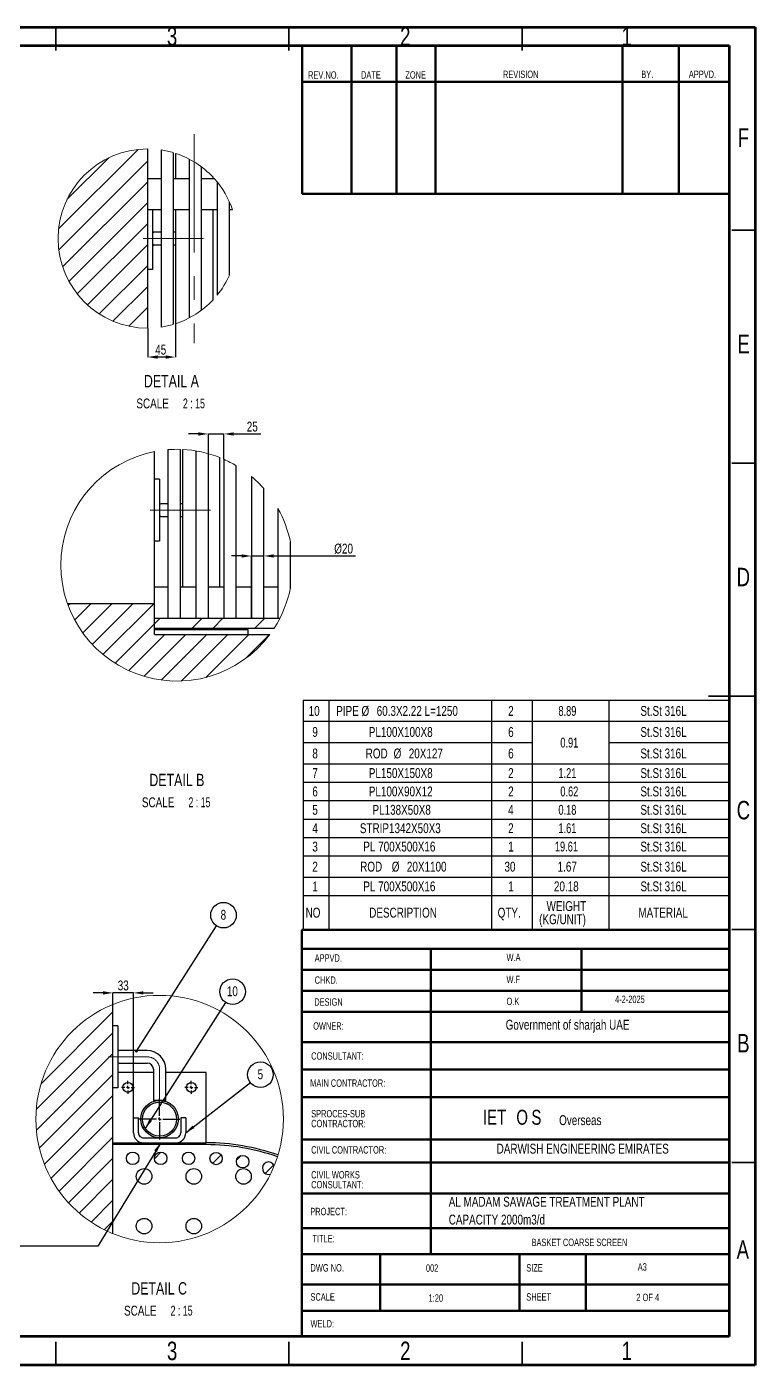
# Model space of a CAD drawing. Header units: millimetres. Extents: x 15 to 1274, y -314 to 292.
# Drawn here: x 675 to 831.3, y 3.9 to 291 of the extents above; entities that cross this region are included whole.
import ezdxf

# ---------------------------------------------------------------- set-up
doc = ezdxf.new("R2010")
doc.units = ezdxf.units.MM
doc.header["$PDSIZE"] = -1
doc.linetypes.add('CENTERX2', pattern=[20.32, 12.7, -2.54, 2.54, -2.54])
doc.layers.add('BOLD', color=7, linetype='Continuous', lineweight=25)
doc.layers.add('FORMAT', color=7, linetype='Continuous')
doc.styles.add('SLDTEXTSTYLE0', font='TXT', dxfattribs={"width": 0.75})
doc.styles.add('SLDTEXTSTYLE10', font='TXT', dxfattribs={"width": 0.7})
doc.styles.add('SLDTEXTSTYLE8', font='TXT', dxfattribs={"width": 0.666667})
doc.styles.add('SLDTEXTSTYLE9', font='TXT', dxfattribs={"width": 0.687299})
doc.dimstyles.new('SLDDIMSTYLE0', dxfattribs={"dimtxt": 0.18, "dimasz": 0.651282, "dimexe": 0, "dimexo": 0.0625, "dimgap": 0, "dimtad": 0, "dimtih": 1, "dimtoh": 1, "dimdec": 0, "dimrnd": 1e-09, "dimzin": 0, "dimdsep": 46, "dimtxsty": 'Standard', "dimblk1": 'DOT', "dimblk2": 'DOT', "dimsah": 1, "dimcen": 0.09, "dimadec": 0, "dimazin": 0, "dimtfac": 0.651282, "dimtdec": 0, "dimtofl": 0, "dimtmove": 0, "dimatfit": 3, "dimldrblk": 'DOT', "dimfxl": 1, "dimfrac": 2, "dimtolj": 1, "dimtzin": 0, "dimarcsym": 0})
doc.dimstyles.new('SLDDIMSTYLE3', dxfattribs={"dimtxt": 0.18, "dimasz": 2.116667, "dimexe": 0, "dimexo": 0.0625, "dimgap": 0, "dimtad": 0, "dimtih": 1, "dimtoh": 1, "dimdec": 0, "dimrnd": 1e-09, "dimzin": 0, "dimdsep": 46, "dimtxsty": 'Standard', "dimsah": 1, "dimcen": 0.09, "dimadec": 0, "dimazin": 0, "dimtfac": 2.116667, "dimtdec": 0, "dimtofl": 0, "dimtmove": 0, "dimatfit": 3, "dimfxl": 1, "dimfrac": 2, "dimtolj": 1, "dimtzin": 0, "dimarcsym": 0})
doc.dimstyles.new('SLDDIMSTYLE5', dxfattribs={"dimtxt": 2.116667, "dimasz": 2.116667, "dimexe": 0, "dimexo": 0.0625, "dimgap": 0.529167, "dimtad": 1, "dimdec": 0, "dimlfac": 7.5, "dimrnd": 1e-09, "dimzin": 12, "dimdsep": 46, "dimtxsty": 'SLDTEXTSTYLE0', "dimsah": 1, "dimcen": 0.09, "dimadec": 0, "dimazin": 3, "dimtfac": 1, "dimtdec": 0, "dimtmove": 0, "dimatfit": 0, "dimfxl": 1, "dimfrac": 2, "dimtolj": 1, "dimtzin": 12, "dimarcsym": 0})
pattern_1 = [(45, (583.046, 12.294), (-6.7352, 6.7352), []), (45, (587.536, 12.294), (-6.7352, 6.7352), [])]

# ---------------------------------------------------------------- blocks, each defined once
blk = doc.blocks.new('SW_NOTE_0_12')
at = {"color": 0, "linetype": 'Continuous', "lineweight": 0, "char_height": 1.5875, "attachment_point": 1, "style": 'SLDTEXTSTYLE0'}
for s, insert in [('CIVIL WORKS', (0, 2.05)), ('CONSULTANT:', (0, -0.07))]:
    blk.add_mtext(s, dxfattribs=dict(at, insert=insert))
blk = doc.blocks.new('SW_NOTE_0_13')
at = {"color": 0, "linetype": 'Continuous', "lineweight": 0, "char_height": 1.5875, "attachment_point": 1, "style": 'SLDTEXTSTYLE0'}
for s, insert in [('SPROCES-SUB', (0, 2.05)), ('CONTRACTOR:', (0, -0.07))]:
    blk.add_mtext(s, dxfattribs=dict(at, insert=insert))
blk = doc.blocks.new('SW_NOTE_0_14')
at = {"layer": 'FORMAT', "color": 0, "char_height": 2.1167, "attachment_point": 1, "style": 'SLDTEXTSTYLE0'}
for s, insert in [('AL MADAM SAWAGE TREATMENT PLANT', (0, 2.73)), ('CAPACITY 2000m3/d', (0, -1.09))]:
    blk.add_mtext(s, dxfattribs=dict(at, insert=insert))
blk = doc.blocks.new('SW_NOTE_0_15')
at = {"layer": 'FORMAT', "color": 0, "char_height": 3.2, "attachment_point": 1, "style": 'SLDTEXTSTYLE0'}
for s, insert in [('IET', (0, 4.13)), ('O', (7.16, 4.13)), ('S', (10.39, 4.13))]:
    blk.add_mtext(s, dxfattribs=dict(at, insert=insert))
blk = doc.blocks.new('SW_TABLEANNOTATION_0')
at = {"layer": 'BOLD', "color": 0}
for p, q in [((0, 0), (0, -4.56)), ((0, 0), (5.53, 0)), ((5.53, 0), (5.53, -4.56)), ((5.53, 0), (40.37, 0)), ((40.37, 0), (40.37, -4.56)), ((40.37, 0), (49.15, 0)), ((49.15, 0), (49.15, -4.56)), ((49.15, 0), (65.53, 0)), ((65.53, 0), (65.53, -4.56)), ((65.53, 0), (91.31, 0)), ((91.31, 0), (91.31, -4.56)), ((0, -4.56), (0, -9.13)), ((0, -4.56), (5.53, -4.56)), ((5.53, -4.56), (5.53, -9.13)), ((5.53, -4.56), (40.37, -4.56)), ((40.37, -4.56), (40.37, -9.13)), ((40.37, -4.56), (49.15, -4.56)), ((49.15, -4.56), (49.15, -9.13)), ((49.15, -4.56), (65.53, -4.56)), ((49.15, -4.56), (65.53, -4.56)), ((65.53, -4.56), (65.53, -9.13)), ((65.53, -4.56), (91.31, -4.56)), ((91.31, -4.56), (91.31, -9.13)), ((0, -9.13), (0, -13.69)), ((0, -9.13), (5.53, -9.13)), ((5.53, -9.13), (5.53, -13.69)), ((5.53, -9.13), (40.37, -9.13)), ((40.37, -9.13), (40.37, -13.69)), ((40.37, -9.13), (49.15, -9.13)), ((49.15, -9.13), (49.15, -13.69)), ((65.53, -9.13), (65.53, -13.69)), ((65.53, -9.13), (91.31, -9.13)), ((91.31, -9.13), (91.31, -13.69)), ((0, -13.69), (0, -17.63)), ((0, -13.69), (5.53, -13.69)), ((5.53, -13.69), (5.53, -17.63)), ((5.53, -13.69), (40.37, -13.69)), ((40.37, -13.69), (40.37, -17.63)), ((40.37, -13.69), (49.15, -13.69)), ((49.15, -13.69), (49.15, -17.63)), ((49.15, -13.69), (65.53, -13.69)), ((65.53, -13.69), (65.53, -17.63)), ((65.53, -13.69), (91.31, -13.69)), ((91.31, -13.69), (91.31, -17.63)), ((0, -17.63), (0, -21.57)), ((0, -17.63), (5.53, -17.63)), ((5.53, -17.63), (5.53, -21.57)), ((5.53, -17.63), (40.37, -17.63)), ((40.37, -17.63), (40.37, -21.57)), ((40.37, -17.63), (49.15, -17.63)), ((49.15, -17.63), (49.15, -21.57)), ((49.15, -17.63), (65.53, -17.63)), ((65.53, -17.63), (65.53, -21.57)), ((65.53, -17.63), (91.31, -17.63)), ((91.31, -17.63), (91.31, -21.57)), ((0, -21.57), (0, -25.52)), ((0, -21.57), (5.53, -21.57)), ((5.53, -21.57), (5.53, -25.52)), ((5.53, -21.57), (40.37, -21.57)), ((40.37, -21.57), (40.37, -25.52)), ((40.37, -21.57), (49.15, -21.57)), ((49.15, -21.57), (49.15, -25.52)), ((49.15, -21.57), (65.53, -21.57)), ((65.53, -21.57), (65.53, -25.52)), ((65.53, -21.57), (91.31, -21.57)), ((91.31, -21.57), (91.31, -25.52)), ((0, -25.52), (0, -29.46)), ((0, -25.52), (5.53, -25.52)), ((5.53, -25.52), (5.53, -29.46)), ((5.53, -25.52), (40.37, -25.52)), ((40.37, -25.52), (40.37, -29.46)), ((40.37, -25.52), (49.15, -25.52)), ((49.15, -25.52), (49.15, -29.46)), ((49.15, -25.52), (65.53, -25.52)), ((65.53, -25.52), (65.53, -29.46)), ((65.53, -25.52), (91.31, -25.52)), ((91.31, -25.52), (91.31, -29.46)), ((0, -29.46), (0, -33.4)), ((0, -29.46), (5.53, -29.46)), ((5.53, -29.46), (5.53, -33.4)), ((5.53, -29.46), (40.37, -29.46)), ((40.37, -29.46), (40.37, -33.4)), ((40.37, -29.46), (49.15, -29.46)), ((49.15, -29.46), (49.15, -33.4)), ((49.15, -29.46), (65.53, -29.46)), ((65.53, -29.46), (65.53, -33.4)), ((65.53, -29.46), (91.31, -29.46)), ((91.31, -29.46), (91.31, -33.4)), ((0, -33.4), (0, -38)), ((0, -33.4), (5.53, -33.4)), ((5.53, -33.4), (5.53, -38)), ((5.53, -33.4), (40.37, -33.4)), ((40.37, -33.4), (40.37, -38)), ((40.37, -33.4), (49.15, -33.4)), ((49.15, -33.4), (49.15, -38)), ((49.15, -33.4), (65.53, -33.4)), ((65.53, -33.4), (65.53, -38)), ((65.53, -33.4), (91.31, -33.4)), ((91.31, -33.4), (91.31, -38)), ((0, -38), (0, -41.94)), ((0, -38), (5.53, -38)), ((5.53, -38), (5.53, -41.94)), ((5.53, -38), (40.37, -38)), ((40.37, -38), (40.37, -41.94)), ((40.37, -38), (49.15, -38)), ((49.15, -38), (49.15, -41.94)), ((49.15, -38), (65.53, -38)), ((65.53, -38), (65.53, -41.94)), ((65.53, -38), (91.31, -38)), ((91.31, -38), (91.31, -41.94)), ((0, -41.94), (0, -49.27)), ((0, -41.94), (5.53, -41.94)), ((5.53, -41.94), (5.53, -49.27)), ((5.53, -41.94), (40.37, -41.94)), ((40.37, -41.94), (40.37, -49.27)), ((40.37, -41.94), (49.15, -41.94)), ((49.15, -41.94), (49.15, -49.27)), ((49.15, -41.94), (65.53, -41.94)), ((65.53, -41.94), (65.53, -49.27)), ((65.53, -41.94), (91.31, -41.94)), ((91.31, -41.94), (91.31, -49.27)), ((0, -49.27), (5.53, -49.27)), ((5.53, -49.27), (40.37, -49.27)), ((40.37, -49.27), (49.15, -49.27)), ((49.15, -49.27), (65.53, -49.27)), ((65.53, -49.27), (91.31, -49.27))]:
    blk.add_line(p, q, dxfattribs=at)
at = {"layer": 'BOLD', "color": 0, "attachment_point": 1}
for s, insert, char_height, style in [('10', (1.19, -1.27), 2.117, 'SLDTEXTSTYLE0'), ('PIPE', (7.11, -1.27), 2.117, 'SLDTEXTSTYLE0'), ('%%c', (12.52, -1.27), 2.117, 'SLDTEXTSTYLE0'), ('60.3X2.22 L=1250', (15.78, -1.27), 2.1167, 'SLDTEXTSTYLE0'), ('2', (43.97, -1.27), 2.12, 'SLDTEXTSTYLE0'), ('8.89', (54.75, -1.27), 2.117, 'SLDTEXTSTYLE10'), ('St.St 316L', (72.33, -1.27), 2.117, 'SLDTEXTSTYLE0'), ('9', (1.98, -5.79), 2.12, 'SLDTEXTSTYLE0'), ('PL100X100X8', (14.09, -5.79), 2.1167, 'SLDTEXTSTYLE0'), ('6', (43.97, -5.79), 2.12, 'SLDTEXTSTYLE0'), ('0.91', (55.16, -8.07), 2.117, 'SLDTEXTSTYLE10'), ('St.St 316L', (72.33, -5.79), 2.117, 'SLDTEXTSTYLE0'), ('8', (1.98, -10.4), 2.12, 'SLDTEXTSTYLE0'), ('ROD', (13.42, -10.4), 2.117, 'SLDTEXTSTYLE0'), ('%%c', (19.41, -10.4), 2.117, 'SLDTEXTSTYLE0'), ('20X127', (22.66, -10.4), 2.117, 'SLDTEXTSTYLE0'), ('6', (43.97, -10.4), 2.12, 'SLDTEXTSTYLE0'), ('St.St 316L', (72.33, -10.4), 2.117, 'SLDTEXTSTYLE0'), ('7', (1.98, -14.61), 2.12, 'SLDTEXTSTYLE0'), ('PL150X150X8', (14.09, -14.61), 2.1167, 'SLDTEXTSTYLE0'), ('2', (43.97, -14.61), 2.12, 'SLDTEXTSTYLE0'), ('1.21', (54.75, -14.61), 2.117, 'SLDTEXTSTYLE10'), ('St.St 316L', (72.33, -14.61), 2.117, 'SLDTEXTSTYLE0'), ('6', (1.98, -18.55), 2.12, 'SLDTEXTSTYLE0'), ('PL100X90X12', (14.09, -18.55), 2.1167, 'SLDTEXTSTYLE0'), ('2', (43.97, -18.55), 2.12, 'SLDTEXTSTYLE0'), ('0.62', (55.16, -18.55), 2.117, 'SLDTEXTSTYLE10'), ('St.St 316L', (72.33, -18.55), 2.117, 'SLDTEXTSTYLE0'), ('5', (1.98, -22.49), 2.12, 'SLDTEXTSTYLE0'), ('PL138X50X8', (14.88, -22.49), 2.117, 'SLDTEXTSTYLE0'), ('4', (43.97, -22.49), 2.12, 'SLDTEXTSTYLE0'), ('0.18', (54.75, -22.49), 2.117, 'SLDTEXTSTYLE10'), ('St.St 316L', (72.33, -22.49), 2.117, 'SLDTEXTSTYLE0'), ('4', (1.98, -26.43), 2.12, 'SLDTEXTSTYLE0'), ('STRIP1342X50X3', (12.17, -26.43), 2.1167, 'SLDTEXTSTYLE0'), ('2', (43.97, -26.43), 2.12, 'SLDTEXTSTYLE0'), ('1.61', (54.75, -26.43), 2.117, 'SLDTEXTSTYLE10'), ('St.St 316L', (72.33, -26.43), 2.117, 'SLDTEXTSTYLE0'), ('3', (1.98, -30.37), 2.12, 'SLDTEXTSTYLE0'), ('PL 700X500X16', (12.91, -30.37), 2.1167, 'SLDTEXTSTYLE0'), ('1', (43.97, -30.37), 2.12, 'SLDTEXTSTYLE0'), ('19.61', (53.99, -30.37), 2.117, 'SLDTEXTSTYLE10'), ('St.St 316L', (72.33, -30.37), 2.117, 'SLDTEXTSTYLE0'), ('2', (1.98, -34.68), 2.12, 'SLDTEXTSTYLE0'), ('ROD', (12.24, -34.68), 2.117, 'SLDTEXTSTYLE0'), ('%%c', (19.01, -34.68), 2.117, 'SLDTEXTSTYLE0'), ('20X1100', (22.26, -34.68), 2.117, 'SLDTEXTSTYLE0'), ('30', (43.18, -34.68), 2.117, 'SLDTEXTSTYLE0'), ('1.67', (54.58, -34.68), 2.117, 'SLDTEXTSTYLE0'), ('St.St 316L', (72.33, -34.68), 2.117, 'SLDTEXTSTYLE0'), ('1', (1.98, -38.91), 2.12, 'SLDTEXTSTYLE0'), ('PL 700X500X16', (12.91, -38.91), 2.1167, 'SLDTEXTSTYLE0'), ('1', (43.97, -38.91), 2.12, 'SLDTEXTSTYLE0'), ('20.18', (53.79, -38.91), 2.117, 'SLDTEXTSTYLE0'), ('St.St 316L', (72.33, -38.91), 2.117, 'SLDTEXTSTYLE0'), ('NO', (0.53, -44.55), 2.117, 'SLDTEXTSTYLE0'), ('DESCRIPTION', (14.18, -44.55), 2.1167, 'SLDTEXTSTYLE0'), ('QTY.', (41.72, -44.55), 2.117, 'SLDTEXTSTYLE0'), ('(KG/UNIT)', (50.62, -45.96), 2.117, 'SLDTEXTSTYLE0'), ('WEIGHT', (52.2, -43.14), 2.117, 'SLDTEXTSTYLE0'), ('MATERIAL', (71.9, -44.55), 2.117, 'SLDTEXTSTYLE0')]:
    blk.add_mtext(s, dxfattribs=dict(at, insert=insert, char_height=char_height, style=style))
blk = doc.blocks.new('SW_HATCH_0')
at = {"color": 0, "linetype": 'Continuous', "lineweight": 18}
for p, q in [((-48.09, 19.26), (-32.66, 34.69)), ((-49.12, 13.74), (-32.66, 30.2)), ((-41.99, 29.85), (-40.85, 31)), ((-49.09, 9.28), (-32.66, 25.71)), ((-48.46, 5.42), (-32.66, 21.22)), ((-47.38, 2.01), (-32.66, 16.73)), ((-21, 14.92), (-20.73, 15.19)), ((-45.96, -1.05), (-32.66, 12.24)), ((-26.19, 9.73), (-25.92, 10.01)), ((-44.22, -3.81), (-32.66, 7.75)), ((-42.21, -6.29), (-32.66, 3.26)), ((-23.78, 3.17), (-22.37, 4.58)), ((-11.34, 2.13), (-9.48, 3.99)), ((-6.15, 2.83), (-5.15, 3.83)), ((0, 0), (1.84, 1.84)), ((-39.92, -8.49), (-32.66, -1.23)), ((-37.37, -10.43), (-32.66, -5.72)), ((-34.53, -12.08), (-32.66, -10.21))]:
    blk.add_line(p, q, dxfattribs=at)
blk = doc.blocks.new('*D238')
at = {"layer": 'BOLD', "color": 0, "lineweight": -2}
for p, q in [((691.41, 83.8), (689.29, 83.8)), ((693.53, 81.38), (693.53, 83.8)), ((697.93, 83.8), (693.53, 83.8)), ((697.93, 57.04), (697.93, 83.8)), ((700.04, 83.8), (702.16, 83.8))]:
    blk.add_line(p, q, dxfattribs=at)
at = {"layer": 'BOLD', "color": 0}
for points in [[(691.41, 84.15), (691.41, 83.45), (693.53, 83.8)], [(700.04, 84.15), (700.04, 83.45), (697.93, 83.8)]]:
    blk.add_solid(points, dxfattribs=at)
at = {"layer": 'Defpoints', "color": 0}
for p in [(693.53, 83.8), (693.53, 81.31), (697.93, 56.98)]:
    blk.add_point(p, dxfattribs=at)
at = {"layer": 'BOLD', "color": 0, "insert": (695.73, 86.45), "char_height": 2.117, "attachment_point": 2, "style": 'SLDTEXTSTYLE0'}
blk.add_mtext('\\A1;33', dxfattribs=at)
blk = doc.blocks.new('SW_NOTE_0_31')
at = {"layer": 'BOLD', "color": 0, "attachment_point": 2}
for s, insert, char_height, style in [('DETAIL C', (7.23, 3.41), 2.646, 'SLDTEXTSTYLE0'), ('SCALE', (3.19, -1.64), 2.117, 'SLDTEXTSTYLE0'), ('2 : 15', (12.05, -1.64), 2.117, 'SLDTEXTSTYLE8')]:
    blk.add_mtext(s, dxfattribs=dict(at, insert=insert, char_height=char_height, style=style))
blk = doc.blocks.new('SW_NOTE_0_32')
at = {"layer": 'BOLD', "color": 0}
blk.add_circle((1.48, 2.31), 2.74, dxfattribs=at)
at = {"layer": 'BOLD', "color": 0, "insert": (1.43, 3.46), "char_height": 2.117, "attachment_point": 2, "style": 'SLDTEXTSTYLE0'}
blk.add_mtext('10', dxfattribs=at)
blk = doc.blocks.new('SW_NOTE_0_33')
at = {"layer": 'BOLD', "color": 0}
blk.add_circle((2.16, 1.69), 2.74, dxfattribs=at)
at = {"layer": 'BOLD', "color": 0, "insert": (2.14, 2.83), "char_height": 2.12, "attachment_point": 2, "style": 'SLDTEXTSTYLE0'}
blk.add_mtext('5', dxfattribs=at)
blk = doc.blocks.new('SW_NOTE_0_34')
at = {"layer": 'BOLD', "color": 0}
blk.add_circle((1.48, 2.31), 2.74, dxfattribs=at)
at = {"layer": 'BOLD', "color": 0, "insert": (1.46, 3.45), "char_height": 2.12, "attachment_point": 2, "style": 'SLDTEXTSTYLE0'}
blk.add_mtext('8', dxfattribs=at)
blk = doc.blocks.new('_Dot')
at = {"color": 0, "linetype": 'ByBlock', "lineweight": -2}
blk.add_line((-0.5, 0), (-1, 0), dxfattribs=at)
at = {"color": 0, "linetype": 'ByBlock', "const_width": 0.5}
blk.add_lwpolyline([(-0.25, 0, 1), (0.25, 0, 1)], format="xyb", close=True, dxfattribs=at)
blk = doc.blocks.new('SW_CENTERMARKSYMBOL_11')
at = {"layer": 'BOLD', "color": 0}
for p, q in [((0, 0.67), (0, 4.35)), ((-0.67, 0), (-4.35, 0)), ((0, 0), (-0.33, 0)), ((0, 0), (0, 0.33)), ((0, 0), (0, -0.33)), ((0, 0), (0.33, 0)), ((0.67, 0), (4.35, 0)), ((0, -0.67), (0, -4.35))]:
    blk.add_line(p, q, dxfattribs=at)
blk = doc.blocks.new('SW_CENTERMARKSYMBOL_12')
at = {"layer": 'BOLD', "color": 0}
for p, q in [((-0.67, 0), (-1.4, 0)), ((0, 0), (-0.33, 0)), ((0, 0.67), (0, 1.4)), ((0, 0), (0, 0.33)), ((0, 0), (0, -0.33)), ((0, 0), (0.33, 0)), ((0.67, 0), (1.4, 0)), ((0, -0.67), (0, -1.4))]:
    blk.add_line(p, q, dxfattribs=at)
blk = doc.blocks.new('SW_CENTERMARKSYMBOL_13')
at = {"layer": 'BOLD', "color": 0}
for p, q in [((-0.67, 0), (-1.4, 0)), ((0, 0), (-0.33, 0)), ((0, 0.67), (0, 1.4)), ((0, 0), (0, 0.33)), ((0, 0), (0, -0.33)), ((0, 0), (0.33, 0)), ((0.67, 0), (1.4, 0)), ((0, -0.67), (0, -1.4))]:
    blk.add_line(p, q, dxfattribs=at)
blk = doc.blocks.new('SW_WELDSYMBOL_0')
at = {"layer": 'BOLD', "color": 0}
for p in [(-28.74, 3.34), (-28.74, -3.34), (0, 0)]:
    blk.add_line(p, (-25.4, 0), dxfattribs=at)
at = {"layer": 'BOLD', "color": 0, "insert": (-33.89, 1.05), "char_height": 2.117, "attachment_point": 1, "style": 'SLDTEXTSTYLE0'}
blk.add_mtext('AW', dxfattribs=at)
blk = doc.blocks.new('SW_HATCH_1')
at = {"color": 0, "linetype": 'Continuous', "lineweight": 18}
for p, q in [((-26.57, 4.86), (-26.1, 5.33)), ((-25.17, 1.77), (-21.61, 5.33)), ((-23.45, -1), (-17.12, 5.33)), ((-21.42, -3.46), (-12.63, 5.33)), ((-19.11, -5.64), (-8.14, 5.33)), ((-16.5, -7.52), (-8.06, 0.92)), ((-8.06, 0.92), (-6.85, 2.13)), ((0, 0), (2.13, 2.13)), ((4.49, 0), (6.62, 2.13)), ((13.47, 0), (15.6, 2.13)), ((-13.58, -9.09), (-5.82, -1.33)), ((-10.31, -10.31), (-1.33, -1.33)), ((-6.62, -11.11), (3.16, -1.33)), ((-2.33, -11.32), (7.65, -1.33)), ((2.92, -10.55), (12.14, -1.33)), ((11.47, -6.49), (16.63, -1.33))]:
    blk.add_line(p, q, dxfattribs=at)
blk = doc.blocks.new('*D239')
at = {"layer": 'BOLD', "color": 0, "lineweight": -2}
for p, q in [((711.86, 203.7), (709.75, 203.7)), ((713.98, 199.53), (713.98, 203.7)), ((713.98, 203.7), (717.31, 203.7)), ((717.31, 198.32), (717.31, 203.7)), ((719.43, 203.7), (725.25, 203.7))]:
    blk.add_line(p, q, dxfattribs=at)
at = {"layer": 'BOLD', "color": 0}
for points in [[(711.86, 204.05), (711.86, 203.34), (713.98, 203.7)], [(719.43, 204.05), (719.43, 203.34), (717.31, 203.7)]]:
    blk.add_solid(points, dxfattribs=at)
at = {"layer": 'Defpoints', "color": 0}
for p in [(717.31, 203.7), (713.98, 199.47), (717.31, 198.26)]:
    blk.add_point(p, dxfattribs=at)
at = {"layer": 'BOLD', "color": 0, "insert": (723.4, 206.34), "char_height": 2.117, "attachment_point": 2, "style": 'SLDTEXTSTYLE0'}
blk.add_mtext('\\A1;25', dxfattribs=at)
blk = doc.blocks.new('*D240')
at = {"layer": 'BOLD', "color": 0, "lineweight": -2}
for p, q in [((721.1, 177.52), (718.98, 177.52)), ((723.21, 164.22), (723.21, 177.52)), ((723.21, 177.52), (725.88, 177.52)), ((725.88, 164.22), (725.88, 177.52)), ((728, 177.52), (745.51, 177.52))]:
    blk.add_line(p, q, dxfattribs=at)
at = {"layer": 'BOLD', "color": 0}
for points in [[(721.1, 177.88), (721.1, 177.17), (723.21, 177.52)], [(728, 177.88), (728, 177.17), (725.88, 177.52)]]:
    blk.add_solid(points, dxfattribs=at)
at = {"layer": 'Defpoints', "color": 0}
for p in [(723.21, 177.52), (723.21, 164.15), (725.88, 164.15)]:
    blk.add_point(p, dxfattribs=at)
at = {"layer": 'BOLD', "color": 0, "insert": (742.99, 180.17), "char_height": 2.117, "attachment_point": 2, "style": 'SLDTEXTSTYLE0'}
blk.add_mtext('\\A1;%%c20', dxfattribs=at)
blk = doc.blocks.new('SW_NOTE_0_35')
at = {"layer": 'BOLD', "color": 0, "attachment_point": 2}
for s, insert, char_height, style in [('DETAIL B', (6.86, 3.41), 2.646, 'SLDTEXTSTYLE0'), ('SCALE', (2.84, -1.64), 2.117, 'SLDTEXTSTYLE0'), ('2 : 15', (11.7, -1.64), 2.117, 'SLDTEXTSTYLE8')]:
    blk.add_mtext(s, dxfattribs=dict(at, insert=insert, char_height=char_height, style=style))
blk = doc.blocks.new('SW_HATCH_2')
at = {"color": 0, "linetype": 'Continuous', "lineweight": 18}
for p, q in [((-1.8, -6.29), (15.25, 10.76)), ((0, 0), (8.96, 8.96)), ((-1.76, -10.74), (17.31, 8.33)), ((-0.93, -14.4), (17.31, 3.84)), ((0.43, -17.53), (17.31, -0.65)), ((2.21, -20.24), (17.31, -5.14)), ((4.37, -22.57), (17.31, -9.63)), ((6.91, -24.52), (17.31, -14.12)), ((9.86, -26.07), (17.31, -18.61)), ((13.27, -27.14), (17.31, -23.1))]:
    blk.add_line(p, q, dxfattribs=at)
blk = doc.blocks.new('*D241')
at = {"layer": 'BOLD', "color": 0, "lineweight": -2}
for p, q in [((706.95, 227.29), (706.95, 220.2)), ((700.97, 226.33), (700.97, 220.2)), ((704.83, 220.2), (703.09, 220.2))]:
    blk.add_line(p, q, dxfattribs=at)
at = {"layer": 'BOLD', "color": 0}
for points in [[(703.09, 220.55), (703.09, 219.84), (700.97, 220.2)], [(704.83, 220.55), (704.83, 219.84), (706.95, 220.2)]]:
    blk.add_solid(points, dxfattribs=at)
at = {"layer": 'Defpoints', "color": 0}
for p in [(706.95, 227.35), (700.97, 226.4), (700.97, 220.2)]:
    blk.add_point(p, dxfattribs=at)
at = {"layer": 'BOLD', "color": 0, "insert": (703.77, 222.84), "char_height": 2.117, "attachment_point": 2, "style": 'SLDTEXTSTYLE0'}
blk.add_mtext('\\A1;45', dxfattribs=at)
blk = doc.blocks.new('SW_NOTE_0_36')
at = {"layer": 'BOLD', "color": 0, "attachment_point": 2}
for s, insert, char_height, style in [('DETAIL A', (7.15, 3.41), 2.646, 'SLDTEXTSTYLE0'), ('SCALE', (3.12, -1.64), 2.117, 'SLDTEXTSTYLE0'), ('2 : 15', (11.98, -1.64), 2.117, 'SLDTEXTSTYLE8')]:
    blk.add_mtext(s, dxfattribs=dict(at, insert=insert, char_height=char_height, style=style))

msp = doc.modelspace()

# ---------------------------------------------------------------- hatches: boundary and pattern name
at = {"linetype": 'Continuous', "lineweight": 18}
h = msp.add_hatch(dxfattribs=at)
h.set_pattern_fill('ANSI32', style=0)
h.set_pattern_definition(pattern_1)
h.paths.add_polyline_path([(815.451, 249.25), (815.451, 251.75), (815.301, 251.75), (815.301, 249.25)], flags=0)
h = msp.add_hatch(dxfattribs=at)
h.set_pattern_fill('ANSI32', style=0)
h.set_pattern_definition(pattern_1)
edge = h.paths.add_edge_path(flags=0)
edge.add_arc((792.033, 97.291), 0.5, 0, 360)
h = msp.add_hatch(dxfattribs=at)
h.set_pattern_fill('ANSI32', style=0)
h.set_pattern_definition(pattern_1)
edge = h.paths.add_edge_path(flags=0)
edge.add_arc((796.533, 97.291), 0.5, 0, 360)
h = msp.add_hatch(dxfattribs=at)
h.set_pattern_fill('ANSI32', style=0)
h.set_pattern_definition(pattern_1)
edge = h.paths.add_edge_path(flags=0)
edge.add_arc((798.746, 97.272), 0.5, 0, 360)
h = msp.add_hatch(dxfattribs=at)
h.set_pattern_fill('ANSI32', style=0)
h.set_pattern_definition(pattern_1)
edge = h.paths.add_edge_path(flags=0)
edge.add_arc((800.881, 97.025), 0.5, 0, 360)
h = msp.add_hatch(dxfattribs=at)
h.set_pattern_fill('ANSI32', style=0)
h.set_pattern_definition(pattern_1)
edge = h.paths.add_edge_path(flags=0)
edge.add_arc((802.964, 96.499), 0.5, 0, 360)
h = msp.add_hatch(dxfattribs=at)
h.set_pattern_fill('ANSI32', style=0)
h.set_pattern_definition(pattern_1)
edge = h.paths.add_edge_path(flags=0)
edge.add_arc((806.834, 94.649), 0.5, 0, 360)
h = msp.add_hatch(dxfattribs=at)
h.set_pattern_fill('ANSI32', style=0)
h.set_pattern_definition(pattern_1)
edge = h.paths.add_edge_path(flags=0)
edge.add_arc((808.552, 93.357), 0.5, 0, 360)
h = msp.add_hatch(dxfattribs=at)
h.set_pattern_fill('ANSI32', style=0)
h.set_pattern_definition(pattern_1)
edge = h.paths.add_edge_path(flags=0)
edge.add_arc((811.405, 90.155), 0.5, 0, 360)
h = msp.add_hatch(dxfattribs=at)
h.set_pattern_fill('ANSI32', style=0)
h.set_pattern_definition(pattern_1)
edge = h.paths.add_edge_path(flags=0)
edge.add_arc((812.49, 88.3), 0.5, 0, 360)
h = msp.add_hatch(dxfattribs=at)
h.set_pattern_fill('ANSI32', style=0)
h.set_pattern_definition(pattern_1)
edge = h.paths.add_edge_path(flags=0)
edge.add_arc((813.32, 86.317), 0.5, 0, 360)
h = msp.add_hatch(dxfattribs=at)
h.set_pattern_fill('ANSI32', style=0)
h.set_pattern_definition(pattern_1)
edge = h.paths.add_edge_path(flags=0)
edge.add_arc((813.882, 84.243), 0.5, 0, 360)
h = msp.add_hatch(dxfattribs=at)
h.set_pattern_fill('ANSI32', style=0)
h.set_pattern_definition(pattern_1)
edge = h.paths.add_edge_path(flags=0)
edge.add_arc((814.165, 79.963), 0.5, 0, 360)
h = msp.add_hatch(dxfattribs=at)
h.set_pattern_fill('ANSI32', style=0)
h.set_pattern_definition(pattern_1)
edge = h.paths.add_edge_path(flags=0)
edge.add_arc((813.881, 77.833), 0.5, 0, 360)
h = msp.add_hatch(dxfattribs=at)
h.set_pattern_fill('ANSI32', style=0)
h.set_pattern_definition(pattern_1)
edge = h.paths.add_edge_path(flags=0)
edge.add_arc((811.401, 71.922), 0.5, 0, 360)
h = msp.add_hatch(dxfattribs=at)
h.set_pattern_fill('ANSI32', style=0)
h.set_pattern_definition(pattern_1)
edge = h.paths.add_edge_path(flags=0)
edge.add_arc((812.487, 73.777), 0.5, 0, 360)
h = msp.add_hatch(dxfattribs=at)
h.set_pattern_fill('ANSI32', style=0)
h.set_pattern_definition(pattern_1)
edge = h.paths.add_edge_path(flags=0)
edge.add_arc((808.547, 68.721), 0.5, 0, 360)
h = msp.add_hatch(dxfattribs=at)
h.set_pattern_fill('ANSI32', style=0)
h.set_pattern_definition(pattern_1)
edge = h.paths.add_edge_path(flags=0)
edge.add_arc((810.08, 70.227), 0.5, 0, 360)
h = msp.add_hatch(dxfattribs=at)
h.set_pattern_fill('ANSI32', style=0)
h.set_pattern_definition(pattern_1)
edge = h.paths.add_edge_path(flags=0)
edge.add_arc((804.954, 66.378), 0.5, 0, 360)
h = msp.add_hatch(dxfattribs=at)
h.set_pattern_fill('ANSI32', style=0)
h.set_pattern_definition(pattern_1)
edge = h.paths.add_edge_path(flags=0)
edge.add_arc((806.828, 67.431), 0.5, 0, 360)
h = msp.add_hatch(dxfattribs=at)
h.set_pattern_fill('ANSI32', style=0)
h.set_pattern_definition(pattern_1)
edge = h.paths.add_edge_path(flags=0)
edge.add_arc((792.026, 64.791), 0.5, 0, 360)
h = msp.add_hatch(dxfattribs=at)
h.set_pattern_fill('ANSI32', style=0)
h.set_pattern_definition(pattern_1)
edge = h.paths.add_edge_path(flags=0)
edge.add_arc((794.276, 64.791), 0.5, 0, 360)
h = msp.add_hatch(dxfattribs=at)
h.set_pattern_fill('ANSI32', style=0)
h.set_pattern_definition(pattern_1)
edge = h.paths.add_edge_path(flags=0)
edge.add_arc((798.739, 64.81), 0.5, 0, 360)
h = msp.add_hatch(dxfattribs=at)
h.set_pattern_fill('ANSI32', style=0)
h.set_pattern_definition(pattern_1)
edge = h.paths.add_edge_path(flags=0)
edge.add_arc((800.874, 65.056), 0.5, 0, 360)
at = {"layer": 'BOLD', "linetype": 'Continuous', "lineweight": 18}
h = msp.add_hatch(dxfattribs=at)
h.set_pattern_fill('ANSI32', color=256, style=0)
h.set_pattern_definition(pattern_1)
h.paths.add_polyline_path([(815.451, 231.25), (815.451, 233.75), (815.301, 233.75), (815.301, 231.25)], flags=0)

# ---------------------------------------------------------------- linework, layer by layer
at = {"color": 7, "linetype": 'Continuous', "lineweight": 70}
for p, q in [((431.253, 290.926), (831.253, 290.926)), ((831.253, 290.926), (831.253, 3.926)), ((436.253, 287.06), (825.656, 287.06)), ((825.656, 287.06), (825.656, 10.06)), ((825.656, 10.06), (436.253, 10.06)), ((831.253, 3.926), (431.253, 3.926))]:
    msp.add_line(p, q, dxfattribs=at)
at = {"color": 7, "linetype": 'Continuous', "lineweight": 35}
for p, q in [((681.253, 285.926), (681.253, 290.926)), ((731.253, 285.926), (731.253, 290.926)), ((781.253, 285.926), (781.253, 290.926)), ((826.253, 247.426), (831.253, 247.426)), ((826.253, 197.426), (831.253, 197.426)), ((831.254, 147.426), (821.252, 147.426)), ((826.253, 147.426), (831.253, 147.426)), ((826.253, 97.426), (831.253, 97.426)), ((826.253, 47.426), (831.253, 47.426)), ((681.253, 8.926), (681.253, 3.926)), ((731.253, 8.926), (731.253, 3.926)), ((781.253, 8.926), (781.253, 3.926))]:
    msp.add_line(p, q, dxfattribs=at)
at = {"color": 7, "linetype": 'Continuous', "lineweight": 50}
for p, q in [((734.096, 287.06), (734.096, 255.237)), ((744.672, 287.06), (744.672, 255.373)), ((754.332, 287.06), (754.332, 255.237)), ((762.689, 287.06), (762.689, 255.237)), ((802.806, 287.06), (802.806, 255.237)), ((814.842, 287.06), (814.842, 255.237)), ((825.656, 279.244), (734.096, 279.244)), ((825.656, 255.237), (734.096, 255.237)), ((825.656, 97.302), (734.058, 97.302)), ((734.058, 97.302), (734.058, 84.251)), ((825.656, 93.251), (734.058, 93.251)), ((761.701, 88.751), (761.701, 93.251)), ((793.992, 79.751), (793.992, 93.251)), ((825.656, 88.751), (734.058, 88.751)), ((761.701, 84.251), (761.701, 88.751)), ((734.058, 84.251), (734.058, 10.06)), ((825.656, 84.251), (734.058, 84.251)), ((761.701, 79.751), (761.701, 84.251)), ((825.656, 79.751), (734.058, 79.751)), ((761.701, 27.751), (761.701, 79.751)), ((825.656, 73.251), (734.058, 73.251)), ((825.656, 67.377), (734.058, 67.377)), ((825.656, 61.434), (734.058, 61.434)), ((825.656, 52.357), (734.058, 52.357)), ((825.656, 47.426), (734.058, 47.426)), ((825.656, 40.751), (734.058, 40.751)), ((825.656, 33.293), (734.058, 33.293)), ((734.058, 27.751), (825.656, 27.751)), ((750.811, 15.56), (750.811, 27.751)), ((780.693, 15.56), (780.693, 27.751)), ((794.964, 15.56), (794.964, 27.751)), ((734.058, 21.223), (825.656, 21.223)), ((734.058, 15.56), (825.656, 15.56))]:
    msp.add_line(p, q, dxfattribs=at)
at = {"color": 7, "linetype": 'Continuous', "lineweight": 25}
for p, q in [((700.969, 226.397), (700.969, 264.834)), ((703.854, 264.617), (703.854, 226.615)), ((706.521, 227.217), (706.521, 264.015)), ((706.949, 263.88), (706.949, 258.416)), ((709.854, 262.657), (709.854, 228.575)), ((703.854, 258.416), (700.969, 258.416)), ((709.854, 258.416), (706.521, 258.416)), ((712.521, 230.257), (712.521, 260.975)), ((715.305, 258.416), (712.521, 258.416)), ((714.989, 258.416), (714.989, 258.761)), ((715.854, 257.772), (715.854, 233.46)), ((718.521, 237.788), (718.521, 253.443)), ((703.854, 251.749), (700.969, 251.749)), ((702.036, 251.749), (702.036, 238.949)), ((709.854, 251.749), (706.521, 251.749)), ((706.949, 251.749), (706.949, 227.351)), ((715.854, 251.749), (712.521, 251.749)), ((714.989, 232.471), (714.989, 251.749)), ((719.182, 251.749), (718.521, 251.749)), ((703.854, 246.949), (702.302, 246.949)), ((706.949, 246.949), (706.521, 246.949)), ((702.302, 244.283), (703.854, 244.283)), ((706.521, 244.283), (706.949, 244.283)), ((702.036, 238.949), (700.969, 238.949)), ((702.427, 167.353), (702.427, 199.937)), ((705.313, 200.33), (705.313, 164.153)), ((707.98, 164.153), (707.98, 200.391)), ((708.407, 200.375), (708.407, 170.819)), ((711.313, 200.064), (711.313, 164.153)), ((713.98, 164.153), (713.98, 199.466)), ((716.447, 170.819), (716.447, 198.627)), ((717.313, 198.262), (717.313, 164.153)), ((719.98, 164.153), (719.98, 196.878)), ((703.494, 194.019), (702.427, 194.019)), ((703.494, 194.019), (703.494, 180.686)), ((723.214, 194.574), (723.214, 164.153)), ((725.881, 164.153), (725.881, 191.967)), ((705.313, 188.686), (703.761, 188.686)), ((708.407, 188.686), (707.98, 188.686)), ((728.908, 187.693), (728.908, 164.153)), ((703.761, 186.019), (705.313, 186.019)), ((707.98, 186.019), (708.407, 186.019)), ((703.494, 180.686), (702.427, 180.686)), ((731.574, 170.564), (731.574, 180.525)), ((705.313, 170.819), (702.427, 170.819)), ((711.313, 170.819), (707.98, 170.819)), ((717.313, 170.819), (713.98, 170.819)), ((722.427, 170.819), (719.98, 170.819)), ((723.214, 170.819), (722.427, 170.819)), ((728.908, 170.819), (725.881, 170.819)), ((731.625, 170.819), (731.574, 170.819)), ((683.75, 167.353), (702.427, 167.353)), ((702.427, 160.686), (702.427, 167.353)), ((702.427, 164.153), (729.314, 164.153)), ((702.427, 162.019), (702.427, 164.153)), ((702.427, 162.019), (728.077, 162.019)), ((702.427, 161.753), (722.427, 161.753)), ((708.407, 162.019), (708.407, 161.753)), ((716.447, 161.753), (716.447, 162.019)), ((722.427, 161.753), (722.427, 160.686)), ((702.427, 160.686), (727.149, 160.686)), ((693.526, 32.147), (693.526, 81.313)), ((694.593, 76.75), (693.526, 76.75)), ((694.593, 76.75), (694.593, 63.416)), ((700.859, 71.416), (694.859, 71.416)), ((702.193, 66.73), (694.593, 66.73)), ((694.859, 68.75), (700.859, 68.75)), ((702.193, 67.416), (702.193, 60.75)), ((704.859, 60.75), (704.859, 67.416)), ((713.526, 66.73), (704.859, 66.73)), ((713.526, 51.643), (713.526, 66.73)), ((694.593, 63.416), (693.526, 63.416)), ((704.859, 60.75), (702.193, 60.75)), ((697.926, 56.976), (698.993, 56.976)), ((697.926, 53.776), (697.926, 56.976)), ((698.993, 53.776), (698.993, 56.976)), ((709.126, 56.976), (708.059, 56.976)), ((708.059, 56.976), (708.059, 53.776)), ((709.126, 56.976), (709.126, 53.776)), ((700.059, 52.71), (706.993, 52.71)), ((693.526, 51.643), (713.526, 51.643)), ((713.526, 51.243), (693.526, 51.243))]:
    msp.add_line(p, q, dxfattribs=at)
at = {"color": 7, "linetype": 'Continuous', "lineweight": 18}
msp.add_circle((703.526, 56.73), 26.539, dxfattribs=at)
at = {"color": 7, "linetype": 'Continuous', "lineweight": 25}
for centre, radius in [((696.726, 63.53), 1.067), ((710.326, 63.53), 1.067), ((703.526, 56.73), 4.02), ((703.526, 56.73), 3.651), ((697.745, 48.31), 1.333), ((703.745, 48.31), 1.333), ((709.745, 48.31), 1.333), ((715.646, 48.258), 1.333), ((721.339, 47.599), 1.333), ((700.193, 44.43), 1.667), ((710.859, 44.43), 1.667), ((721.526, 44.43), 1.667), ((700.193, 33.763), 1.667), ((710.859, 33.763), 1.667)]:
    msp.add_circle(centre, radius, dxfattribs=at)
at = {"color": 7, "linetype": 'Continuous', "lineweight": 18}
for centre, radius, start, end in [((700.969, 245.616), 19.218, 90, 270), ((700.969, 245.618), 19.217, 73.2076, 81.36514), ((700.969, 245.616), 19.218, 43.15497, 71.87093), ((700.969, 245.616), 19.219, 18.61078, 41.761), ((700.969, 245.616), 19.219, 320.76368, 335.96517), ((700.969, 245.616), 19.219, 288.12911, 316.84492), ((700.969, 245.616), 19.218, 278.63516, 286.79211), ((707.22, 175.545), 24.858, 101.11572, 323.29182), ((707.22, 175.546), 24.857, 88.24847, 94.39973), ((707.22, 175.545), 24.858, 68.21004, 87.26181), ((707.22, 175.544), 24.859, 59.11624, 66.04453), ((707.22, 175.545), 24.858, 41.34964, 49.9529), ((707.22, 175.545), 24.858, 11.55763, 29.25549), ((707.22, 175.545), 24.858, 327.03664, 349.04163)]:
    msp.add_arc(centre, radius, start, end, dxfattribs=at)
at = {"color": 7, "linetype": 'Continuous', "lineweight": 25}
for centre, radius, start, end in [((702.302, 247.216), 0.267, 179.99836, 269.99994), ((702.302, 244.016), 0.267, 90.00006, 179.99994), ((703.761, 188.953), 0.267, 180.00006, 269.99994), ((703.761, 185.753), 0.267, 90.00006, 180.00335), ((694.859, 71.683), 0.267, 180, 270.00032), ((700.859, 67.416), 4, 0, 89.99999), ((694.859, 68.483), 0.267, 90.00041, 179.9997), ((700.859, 67.416), 1.333, 0.00008, 89.99989), ((700.059, 53.776), 2.133, 180, 270.00002), ((700.059, 53.776), 1.067, 179.99998, 270.00006), ((706.993, 53.776), 1.067, 269.99995, 359.99999), ((706.993, 53.776), 2.133, 270, 359.99997), ((713.541, 5.166), 46.477, 70.67462, 90.01854), ((713.55, 5.22), 46.023, 70.64455, 90.02928), ((726.893, 46.197), 1.33, 23.73336, 287.74103)]:
    msp.add_arc(centre, radius, start, end, dxfattribs=at)
at = {"layer": 'BOLD', "linetype": 'CENTERX2', "lineweight": 18, "ltscale": 2}
for p, q in [((710.969, 268.039), (710.969, 223.193)), ((700.036, 245.616), (708.302, 245.616)), ((712.969, 245.616), (708.302, 245.616)), ((701.494, 187.353), (709.761, 187.353)), ((714.427, 187.353), (709.761, 187.353)), ((692.593, 70.083), (700.859, 70.083)), ((703.526, 67.416), (703.526, 58.75))]:
    msp.add_line(p, q, dxfattribs=at)
msp.add_arc((700.859, 67.417), 2.666, 359.99481, 90.00236, dxfattribs=at)

# ---------------------------------------------------------------- block references
at = {"color": 7, "linetype": 'Continuous', "lineweight": 18}
for name, p in [('SW_HATCH_2', (683.66, 253.967)), ('SW_HATCH_1', (710.491, 162.019)), ('SW_HATCH_0', (726.189, 45.065))]:
    msp.add_blockref(name, p, dxfattribs=at)
at = {"color": 7, "linetype": 'Continuous', "lineweight": 0}
for name, p in [('SW_NOTE_0_13', (736.032, 56.629)), ('SW_NOTE_0_12', (736.032, 43.526))]:
    msp.add_blockref(name, p, dxfattribs=at)
at = {"layer": 'BOLD'}
for name, p in [('SW_NOTE_0_36', (698.907, 212.942)), ('SW_TABLEANNOTATION_0', (734.299, 146.616)), ('SW_NOTE_0_35', (700.373, 127.385)), ('SW_NOTE_0_34', (715.746, 98.161)), ('SW_NOTE_0_32', (717.699, 81.745)), ('SW_NOTE_0_33', (722.99, 64.57)), ('SW_CENTERMARKSYMBOL_13', (696.726, 63.53)), ('SW_CENTERMARKSYMBOL_12', (710.326, 63.53)), ('SW_CENTERMARKSYMBOL_11', (703.526, 56.73)), ('SW_WELDSYMBOL_0', (690.306, 29.495)), ('SW_NOTE_0_31', (696.194, 18.329))]:
    msp.add_blockref(name, p, dxfattribs=at)
at = {"layer": 'FORMAT'}
for name, p in [('SW_NOTE_0_15', (772.868, 54.585)), ('SW_NOTE_0_14', (765.527, 37.318))]:
    msp.add_blockref(name, p, dxfattribs=at)

# ---------------------------------------------------------------- texts
at = {"color": 7, "linetype": 'Continuous', "lineweight": 0}
for s, insert, char_height, attachment_point, style in [('3', (706.213, 290.986), 3.969, 2, 'SLDTEXTSTYLE0'), ('2', (756.213, 290.986), 3.969, 2, 'SLDTEXTSTYLE0'), ('1', (803.713, 290.986), 3.969, 2, 'SLDTEXTSTYLE0'), ('REV.NO.', (735.37, 281.49), 1.5875, 1, 'SLDTEXTSTYLE0'), ('DATE', (746.722, 281.505), 1.5875, 1, 'SLDTEXTSTYLE0'), ('ZONE', (756.221, 281.505), 1.5875, 1, 'SLDTEXTSTYLE0'), ('REVISION', (777.161, 281.633), 1.5875, 1, 'SLDTEXTSTYLE0'), ('BY.', (806.814, 281.648), 1.5875, 1, 'SLDTEXTSTYLE0'), ('APPVD.', (817.025, 281.648), 1.5875, 1, 'SLDTEXTSTYLE0'), ('F', (828.711, 269.236), 3.969, 2, 'SLDTEXTSTYLE0'), ('E', (828.761, 224.986), 3.969, 2, 'SLDTEXTSTYLE0'), ('D', (828.706, 174.986), 3.969, 2, 'SLDTEXTSTYLE0'), ('C', (828.712, 124.986), 3.969, 2, 'SLDTEXTSTYLE0'), ('APPVD.', (736.785, 92.076), 1.5875, 1, 'SLDTEXTSTYLE0'), ('W.A', (777.919, 92.208), 1.5875, 1, 'SLDTEXTSTYLE0'), ('CHKD.', (736.785, 87.342), 1.5875, 1, 'SLDTEXTSTYLE0'), ('W.F', (777.919, 87.474), 1.5875, 1, 'SLDTEXTSTYLE0'), ('DESIGN', (736.699, 82.64), 1.5875, 1, 'SLDTEXTSTYLE9'), ('O.K', (777.919, 82.772), 1.5875, 1, 'SLDTEXTSTYLE0'), ('OWNER:', (736.454, 77.499), 1.5875, 1, 'SLDTEXTSTYLE0'), ('B', (828.724, 74.986), 3.969, 2, 'SLDTEXTSTYLE0'), ('CONSULTANT:', (736.032, 71.057), 1.5875, 1, 'SLDTEXTSTYLE0'), ('MAIN CONTRACTOR:', (735.824, 65.241), 1.5875, 1, 'SLDTEXTSTYLE0'), ('CIVIL CONTRACTOR:', (736.032, 50.914), 1.5875, 1, 'SLDTEXTSTYLE0'), ('PROJECT:', (735.837, 37.692), 1.5875, 1, 'SLDTEXTSTYLE0'), ('TITLE:', (736.302, 31.876), 1.5875, 1, 'SLDTEXTSTYLE0'), ('A', (828.593, 30.736), 3.969, 2, 'SLDTEXTSTYLE0'), ('DWG NO.', (735.885, 25.61), 1.5875, 1, 'SLDTEXTSTYLE0'), ('SIZE', (782.161, 25.61), 1.5875, 1, 'SLDTEXTSTYLE0'), ('A3', (806.056, 25.814), 1.5875, 1, 'SLDTEXTSTYLE0'), ('SCALE', (735.885, 19.373), 1.5875, 1, 'SLDTEXTSTYLE0'), ('SHEET', (782.161, 19.373), 1.5875, 1, 'SLDTEXTSTYLE0'), ('WELD:', (735.885, 13.633), 1.5875, 1, 'SLDTEXTSTYLE0'), ('3', (706.213, 8.986), 3.969, 2, 'SLDTEXTSTYLE0'), ('2', (756.213, 8.986), 3.969, 2, 'SLDTEXTSTYLE0'), ('1', (803.713, 8.986), 3.969, 2, 'SLDTEXTSTYLE0')]:
    msp.add_mtext(s, dxfattribs=dict(at, insert=insert, char_height=char_height, attachment_point=attachment_point, style=style))
at = {"layer": 'BOLD', "char_height": 1.5875, "attachment_point": 1}
for s, insert, style in [('4-2-2025', (801.199, 83.217), 'SLDTEXTSTYLE0'), ('002', (760.642, 25.559), 'SLDTEXTSTYLE0'), ('1:20', (761.218, 19.127), 'SLDTEXTSTYLE0'), ('2 OF 4', (805.74, 19.272), 'SLDTEXTSTYLE8')]:
    msp.add_mtext(s, dxfattribs=dict(at, insert=insert, style=style))
at = {"layer": 'FORMAT', "attachment_point": 1, "style": 'SLDTEXTSTYLE0'}
for s, insert, char_height in [('Government of sharjah UAE', (777.739, 78.026), 2.11667), ('Overseas', (789.2, 57.557), 2.1167), ('DARWISH ENGINEERING EMIRATES', (775.805, 51.44), 2.11667), ('BASKET COARSE SCREEN', (783.293, 31.072), 1.5875)]:
    msp.add_mtext(s, dxfattribs=dict(at, insert=insert, char_height=char_height))

# ---------------------------------------------------------------- dimensions: what is measured, and where the dimension line sits
at = {"layer": 'BOLD'}
for base, p1, p2, picture, middle in [((700.969, 220.196), (706.949, 227.351), (700.969, 226.397), '*D241', (703.766, 220.196)), ((717.313, 203.698), (713.98, 199.466), (717.313, 198.262), '*D239', (723.398, 203.698)), ((693.526, 83.8), (697.926, 56.976), (693.526, 81.313), '*D238', (695.726, 83.8))]:
    dim = msp.add_linear_dim(base=base, p1=p1, p2=p2, dimstyle='SLDDIMSTYLE5', dxfattribs=at)
    dim.commit()
    dim.dimension.update_dxf_attribs({"geometry": picture, "text_midpoint": middle, "dimtype": 160})
dim = msp.add_linear_dim(base=(723.214, 177.524), p1=(725.881, 164.153), p2=(723.214, 164.153), text='%%c<>', dimstyle='SLDDIMSTYLE5', dxfattribs=at)
dim.commit()
dim.dimension.update_dxf_attribs({"geometry": '*D240', "text_midpoint": (742.993, 177.524), "dimtype": 160})

# ---------------------------------------------------------------- leaders
for points, dimstyle in [([(698.538, 71.331), (715.746, 98.161)], 'SLDDIMSTYLE0'), ([(700.467, 54.738), (717.699, 81.745)], 'SLDDIMSTYLE3'), ([(709.126, 53.776), (722.99, 64.57)], 'SLDDIMSTYLE3'), ([(703.763, 51.643), (690.306, 29.495)], 'SLDDIMSTYLE3')]:
    msp.add_leader(points, dimstyle=dimstyle, dxfattribs=at)

doc.saveas('drawing.dxf')
